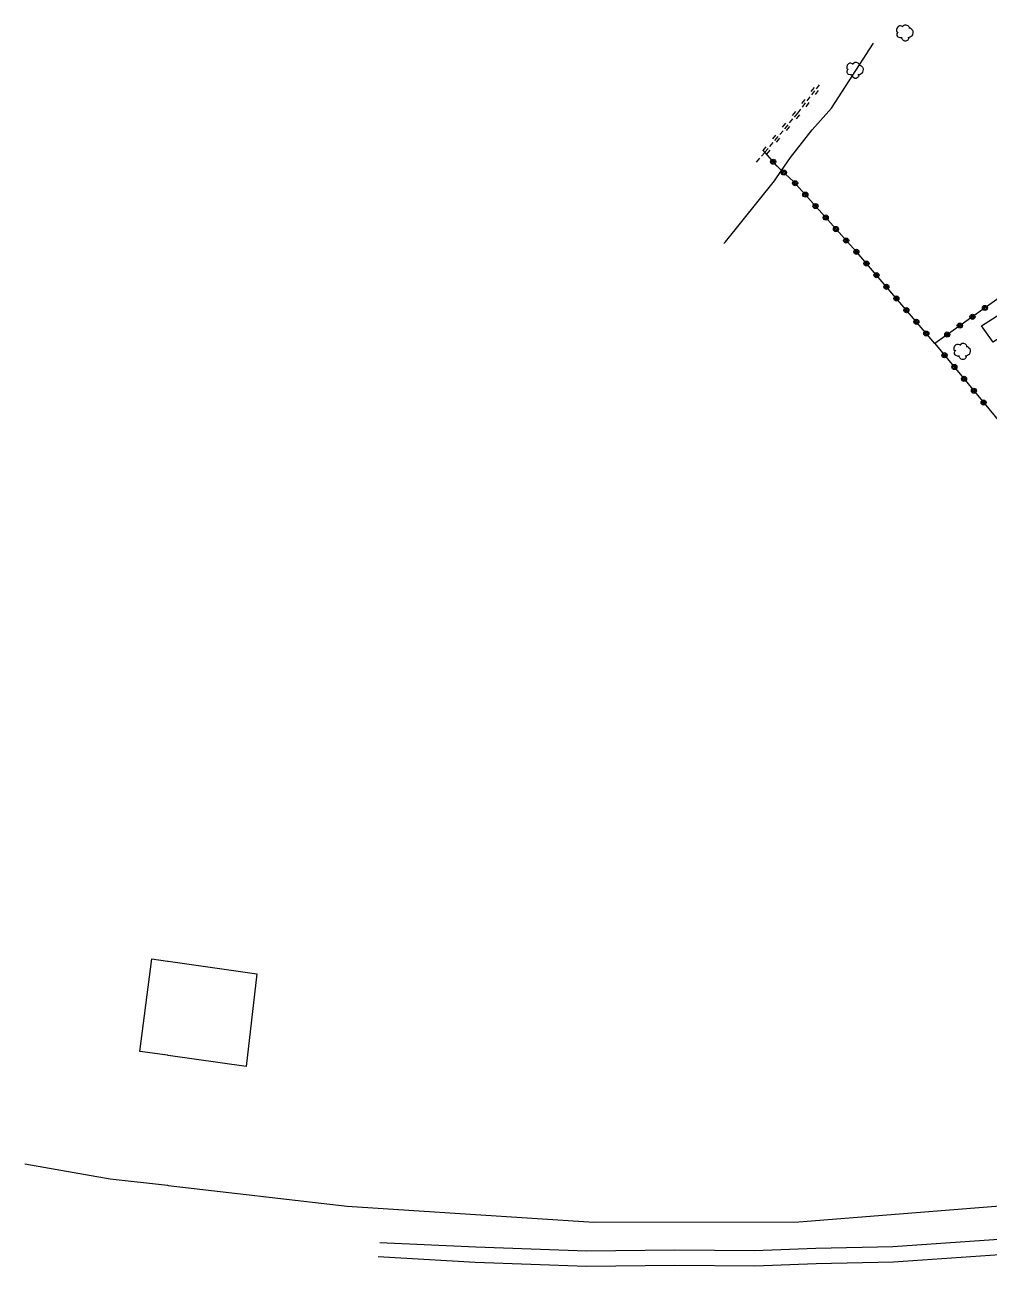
# Model space of a CAD drawing. Header units: millimetres. Extents: x 267000 to 268001, y 124012 to 125001.
# Drawn here: x 267000 to 267094.2, y 124403.6 to 124524.9 of the extents above; entities that cross this region are included whole.
import ezdxf

# ---------------------------------------------------------------- set-up
doc = ezdxf.new("R2010")
doc.units = ezdxf.units.MM
doc.linetypes.add('DASHED', pattern=[0.75, 0.5, -0.25])
doc.layers.get('0').update_dxf_attribs({"linetype": 'CONTINUOUS'})
for name, color, linetype in [('W0101', 7, 'CONTINUOUS'), ('W0104', 1, 'CONTINUOUS'), ('W0211', 2, 'CONTINUOUS'), ('W0220', 5, 'DASHED'), ('W0300', 7, 'CONTINUOUS'), ('W0323', 7, 'CONTINUOUS'), ('W0700', 7, 'CONTINUOUS')]:
    doc.layers.add(name, color=color, linetype=linetype)

# ---------------------------------------------------------------- blocks, each defined once
blk = doc.blocks.new('T300')
for p, q in [((-0.8, 0.51), (-0.86, 0.34)), ((-0.86, 0.34), (-0.86, 0.17)), ((-0.86, 0.17), (-0.74, 0.06)), ((-0.69, 0.63), (-0.8, 0.51)), ((-0.8, -0.06), (-0.74, 0.06)), ((-0.74, 0.06), (-0.69, 0.11)), ((-0.57, 0.69), (-0.69, 0.63)), ((-0.46, 0.69), (-0.57, 0.69)), ((-0.29, 0.63), (-0.46, 0.69)), ((-0.29, 0.63), (-0.17, 0.74)), ((-0.23, 0.57), (-0.29, 0.63)), ((-0.17, 0.74), (-0.06, 0.8)), ((-0.06, 0.8), (0.06, 0.8)), ((0.06, 0.8), (0.23, 0.74)), ((0.23, 0.74), (0.34, 0.63)), ((0.34, 0.63), (0.4, 0.51)), ((0.46, 0.46), (0.34, 0.46)), ((0.4, 0.51), (0.4, 0.46)), ((0.57, 0.4), (0.46, 0.46)), ((0.57, 0.4), (0.69, 0.29)), ((0.69, 0.29), (0.74, 0.17)), ((0.74, 0.06), (0.69, -0.17)), ((0.74, 0.17), (0.74, 0.06)), ((-0.8, -0.17), (-0.8, -0.06)), ((-0.8, -0.23), (-0.8, -0.17)), ((-0.74, -0.34), (-0.8, -0.23)), ((-0.69, -0.4), (-0.74, -0.34)), ((-0.51, -0.46), (-0.69, -0.4)), ((-0.4, -0.46), (-0.51, -0.46)), ((-0.4, -0.46), (-0.34, -0.46)), ((-0.34, -0.46), (-0.34, -0.4)), ((-0.34, -0.51), (-0.34, -0.46)), ((-0.29, -0.63), (-0.34, -0.51)), ((-0.17, -0.74), (-0.29, -0.63)), ((-0.06, -0.8), (-0.17, -0.74)), ((0.06, -0.8), (-0.06, -0.8)), ((0.17, -0.74), (0.06, -0.8)), ((0.23, -0.69), (0.17, -0.74)), ((0.29, -0.46), (0.23, -0.46)), ((0.29, -0.63), (0.23, -0.69)), ((0.46, -0.4), (0.29, -0.46)), ((0.34, -0.51), (0.29, -0.63)), ((0.34, -0.51), (0.34, -0.46)), ((0.57, -0.34), (0.46, -0.4)), ((0.63, -0.29), (0.57, -0.34)), ((0.69, -0.17), (0.63, -0.29))]:
    blk.add_line(p, q)
blk = doc.blocks.new('t323o')
at = {"color": 0, "linetype": 'Continuous'}
for radius in [0.25, 0.15]:
    blk.add_circle((0, 0), radius, dxfattribs=at)
blk = doc.blocks.new('t220o')
at = {"color": 0, "linetype": 'Continuous'}
for p, q in [((-0.25, 0.25), (0.25, 0.25)), ((-0.25, -0.25), (0.25, -0.25))]:
    blk.add_line(p, q, dxfattribs=at)

msp = doc.modelspace()

# ---------------------------------------------------------------- linework, layer by layer
at = {"layer": 'W0101'}
for points in [[(267014, 124424.21), (267013.95, 124424.22), (267011.25, 124424.6), (267012.42, 124433.64), (267013.95, 124433.42), (267014, 124433.41)], [(267014, 124433.41), (267022.67, 124432.18), (267021.63, 124423.14), (267014, 124424.21)]]:
    msp.add_lwpolyline(points, dxfattribs=at)
at = {"layer": 'W0104'}
msp.add_lwpolyline([(267094.62, 124493.89), (267093.49, 124495.5), (267096.09, 124497.15), (267097.12, 124495.61), (267094.62, 124493.89)], close=True, dxfattribs=at)
at = {"layer": 'W0211'}
for points in [[(267068.32, 124503.54), (267068.47, 124503.69), (267073.27, 124509.66), (267073.95, 124510.66), (267074.81, 124511.94), (267076.95, 124514.64), (267078.83, 124516.76), (267082.94, 124523.12)], [(267014, 124411.51), (267031.51, 124409.47), (267055.59, 124407.91), (267075.64, 124407.95), (267102.25, 124410.06), (267132.24, 124413.54), (267133.46, 124413.79), (267159.28, 124419.04), (267187.51, 124426.68), (267190.11, 124427.38), (267208.93, 124434.14), (267231.54, 124443.83), (267244.97, 124449.71), (267259.35, 124457.81), (267278.02, 124468.56), (267287.68, 124474.23), (267299.98, 124482.26), (267321.04, 124495.81), (267342.82, 124509.95), (267351.41, 124515.47), (267355.88, 124518.78), (267359.66, 124521.78)], [(267000, 124413.61), (267008.35, 124412.17), (267013.95, 124411.52), (267014, 124411.51)]]:
    msp.add_lwpolyline(points, dxfattribs=at)
at = {"layer": 'W0220'}
msp.add_lwpolyline([(267071.5, 124511.48), (267072.32, 124512.45), (267075.54, 124516.27), (267077.69, 124519.08)], dxfattribs=at)
at = {"layer": 'W0323'}
for points in [[(267088.92, 124493.78), (267081.49, 124502.46), (267075.11, 124509.6), (267073.95, 124510.66), (267073.5, 124511.08), (267072.32, 124512.45), (267072.14, 124512.66)], [(267103.87, 124493.05), (267102.58, 124495.12), (267099.76, 124493.11), (267095.99, 124498.77), (267088.92, 124493.78)], [(267088.92, 124493.78), (267098.07, 124482.7), (267109.86, 124469.05), (267117.61, 124460.23), (267124.19, 124452.57), (267129.93, 124445.6)]]:
    msp.add_lwpolyline(points, dxfattribs=at)
at = {"layer": 'W0700'}
for points in [[(267034.68, 124405.95), (267044.08, 124405.52), (267054.89, 124405.12), (267063.48, 124405.21), (267071.3, 124405.16), (267077.29, 124405.39), (267084.82, 124405.55), (267098.91, 124406.52), (267113.43, 124408.14), (267128.02, 124410.19), (267145.77, 124413.43), (267161.38, 124417.06), (267172.39, 124420.11), (267184.82, 124423.89), (267196.81, 124427.88), (267206.73, 124431.54), (267219.49, 124436.82), (267228.78, 124440.82), (267238.97, 124445.7), (267247.63, 124450.12), (267256.63, 124454.76), (267267.93, 124461.36), (267279.04, 124468.04), (267285.27, 124471.91)], [(267034.54, 124404.56), (267044, 124404.02), (267054.87, 124403.62), (267063.48, 124403.71), (267071.32, 124403.66), (267077.32, 124403.89), (267084.89, 124404.05), (267099.05, 124405.03), (267113.62, 124406.66), (267128.26, 124408.71), (267146.08, 124411.97), (267161.75, 124415.61), (267172.8, 124418.66), (267185.27, 124422.46), (267197.31, 124426.46), (267207.28, 124430.14), (267220.08, 124435.44), (267229.4, 124439.46), (267239.64, 124444.35), (267248.32, 124448.79), (267257.35, 124453.45), (267268.69, 124460.07), (267279.82, 124466.76), (267286.09, 124470.65)]]:
    msp.add_lwpolyline(points, dxfattribs=at)

# ---------------------------------------------------------------- block references
at = {"layer": 'W0220'}
for p, rotation in [((267077.2, 124518.44), 52.47262076749119), ((267076.29, 124517.25), 52.47262076749119), ((267075.37, 124516.07), 49.88478846532807), ((267074.4, 124514.93), 49.88478846532807), ((267073.43, 124513.78), 49.88478846532807), ((267072.47, 124512.63), 49.88478846532807)]:
    msp.add_blockref('t220o', p, dxfattribs=dict(at, rotation=rotation))
at = {"layer": 'W0300', "rotation": 359.9999899820874}
for p in [(267086.04, 124524.1), (267081.17, 124520.46), (267091.65, 124492.99)]:
    msp.add_blockref('T300', p, dxfattribs=at)
at = {"layer": 'W0323'}
for p, rotation in [((267073.12, 124511.52), 130.7075056799894), ((267074.18, 124510.46), 137.5675973286122), ((267075.27, 124509.43), 131.7673194272937), ((267076.27, 124508.31), 131.7673194272937), ((267077.26, 124507.19), 131.7673194272937), ((267078.26, 124506.07), 131.7673194272937), ((267079.26, 124504.95), 131.7673194272937), ((267080.26, 124503.83), 131.7673194272937), ((267081.26, 124502.72), 131.7673194272937), ((267082.24, 124501.58), 130.5566997271618), ((267083.22, 124500.44), 130.5566997271618), ((267084.19, 124499.3), 130.5566997271618), ((267085.17, 124498.16), 130.5566997271618), ((267086.14, 124497.02), 130.5566997271618), ((267092.6, 124496.37), 215.197551582457), ((267093.82, 124497.24), 215.197551582457), ((267087.12, 124495.88), 130.5566997271618), ((267091.37, 124495.51), 215.197551582457), ((267088.09, 124494.74), 130.5566997271618), ((267090.14, 124494.64), 215.197551582457), ((267089.87, 124492.62), 309.5370844292045), ((267090.83, 124491.47), 309.5370844292045), ((267091.78, 124490.31), 309.5370844292045), ((267092.74, 124489.15), 309.5370844292045), ((267093.69, 124488), 309.5370844292045)]:
    msp.add_blockref('t323o', p, dxfattribs=dict(at, rotation=rotation))

doc.saveas('drawing.dxf')
